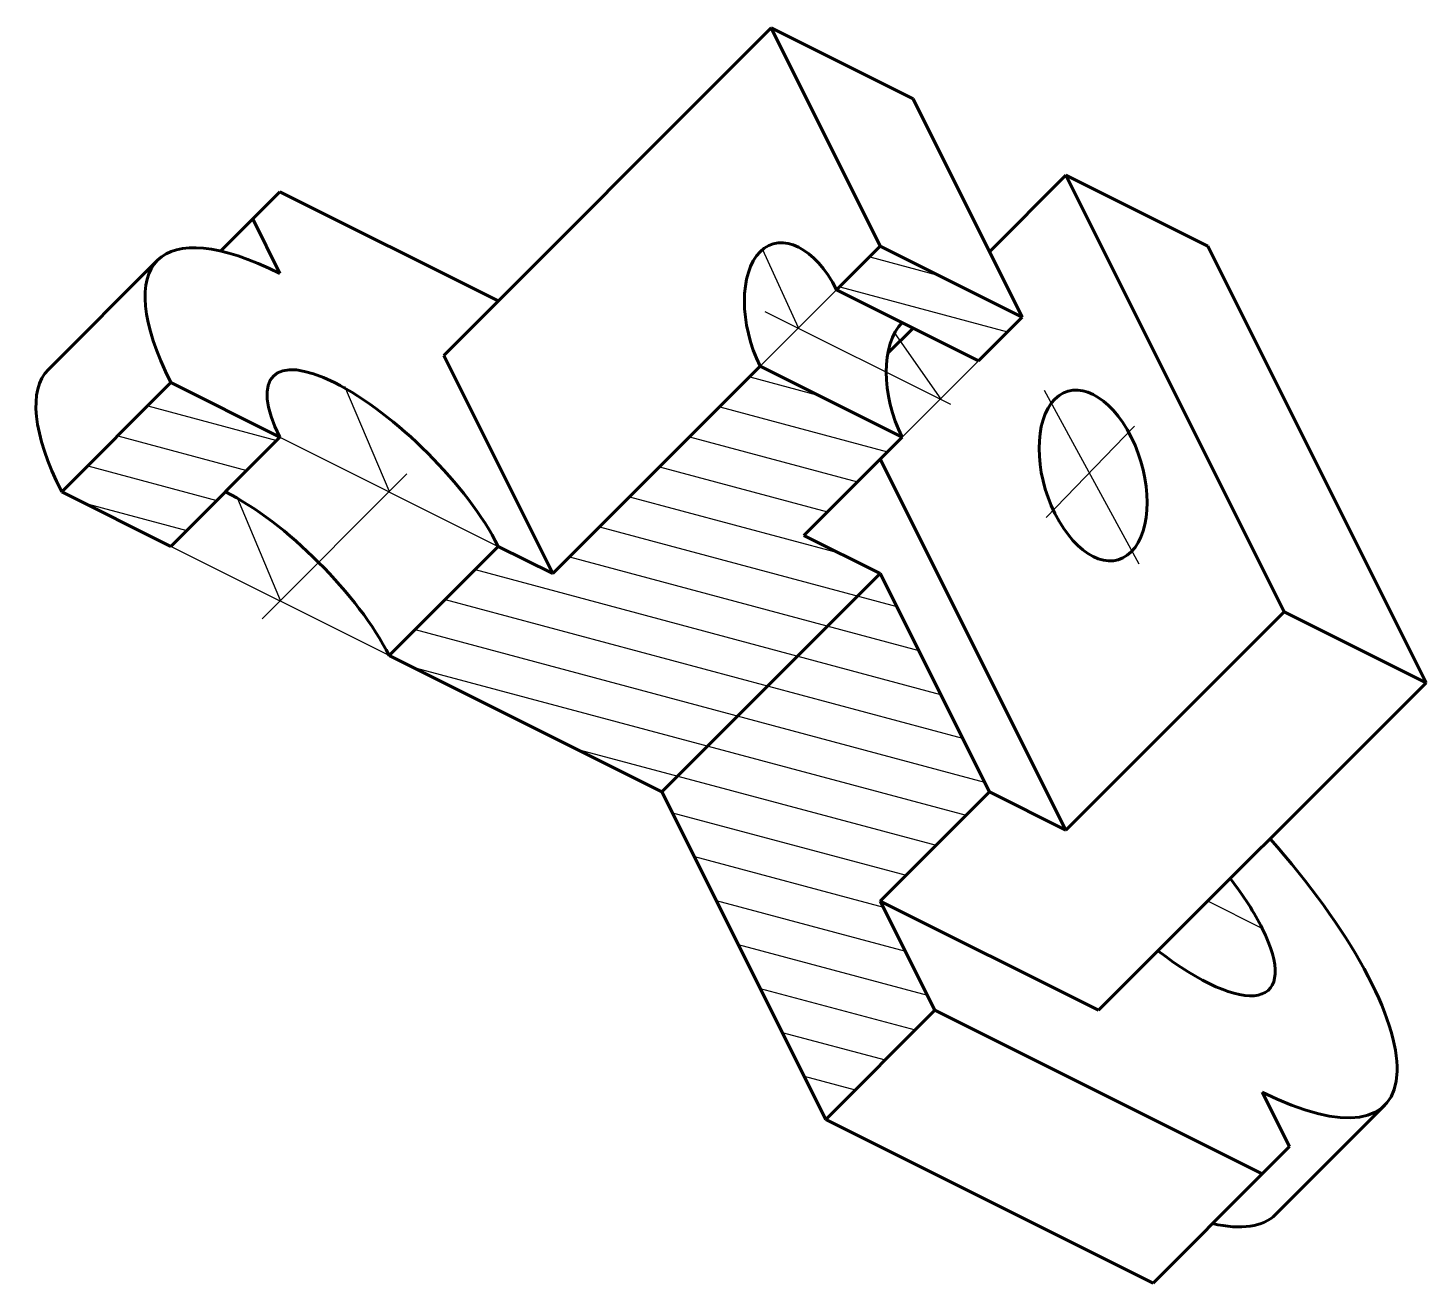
# Model space of a CAD drawing. Header units: millimetres. Extents: x 559.2 to 644.6, y -282.1 to -205.4.
import ezdxf

# ---------------------------------------------------------------- set-up
doc = ezdxf.new("R2010")
doc.units = ezdxf.units.MM
doc.linetypes.add('осевая2', pattern=[28.575, 19.05, -3.175, 3.175, -3.175])
doc.layers.add('1-оси', color=1, linetype='осевая2')
doc.layers.add('2-штриховка', color=7, linetype='Continuous', true_color=0x00c7c7)
doc.layers.add('PV-21B', color=7, linetype='Continuous', lineweight=60)

# ---------------------------------------------------------------- blocks, each defined once
blk = doc.blocks.new('*U7')
at = {"layer": 'PV-21B'}
for p, q in [((584.56, -225.409, 359.151), (604.56, -205.409, 399.151)), ((613.226, -209.742, 403.484), (604.56, -205.409, 399.151)), ((604.56, -205.409, 399.151), (611.226, -218.742, 392.484)), ((619.893, -223.076, 396.817), (613.226, -209.742, 403.484)), ((617.893, -219.076, 398.817), (622.56, -214.409, 408.151)), ((622.56, -214.409, 408.151), (635.893, -241.076, 394.817)), ((631.226, -218.742, 412.484), (622.56, -214.409, 408.151)), ((574.56, -215.409, 359.151), (572.893, -217.076, 355.817)), ((587.893, -222.076, 365.817), (574.56, -215.409, 359.151)), ((570.931, -219.037, 351.894), (572.893, -217.076, 355.817)), ((572.893, -217.076, 355.817), (574.56, -220.409, 354.151)), ((608.56, -221.409, 387.151), (611.226, -218.742, 392.484)), ((611.226, -218.742, 392.484), (619.893, -223.076, 396.817)), ((644.56, -245.409, 399.151), (631.226, -218.742, 412.484)), ((560.417, -226.267, 334.151), (567.084, -219.6, 347.484)), ((617.226, -225.742, 391.484), (608.56, -221.409, 387.151)), ((619.893, -223.076, 396.817), (617.226, -225.742, 391.484)), ((611.691, -225.277, 386.414), (613.226, -223.742, 389.484)), ((584.56, -225.409, 359.151), (591.226, -238.742, 352.484)), ((591.226, -238.742, 352.484), (603.893, -226.076, 377.817)), ((603.893, -226.076, 377.817), (612.56, -230.409, 382.151)), ((561.226, -233.742, 327.484), (567.893, -227.076, 340.817)), ((567.893, -227.076, 340.817), (574.56, -230.409, 344.151)), ((574.56, -230.409, 344.151), (567.893, -237.076, 330.817)), ((612.56, -230.409, 382.151), (606.56, -236.409, 370.151)), ((611.226, -231.742, 379.484), (622.56, -254.409, 368.151)), ((567.893, -237.076, 330.817), (561.226, -233.742, 327.484)), ((606.56, -236.409, 370.151), (611.226, -238.742, 372.484)), ((581.226, -243.742, 337.484), (587.893, -237.076, 350.817)), ((587.893, -237.076, 350.817), (591.226, -238.742, 352.484)), ((597.893, -252.076, 345.817), (611.226, -238.742, 372.484)), ((611.226, -238.742, 372.484), (617.893, -252.076, 365.817)), ((622.56, -254.409, 368.151), (635.893, -241.076, 394.817)), ((635.893, -241.076, 394.817), (644.56, -245.409, 399.151)), ((597.893, -252.076, 345.817), (581.226, -243.742, 337.484)), ((624.56, -265.409, 359.151), (644.56, -245.409, 399.151)), ((607.893, -272.076, 335.817), (597.893, -252.076, 345.817)), ((617.893, -252.076, 365.817), (611.226, -258.742, 352.484)), ((617.893, -252.076, 365.817), (622.56, -254.409, 368.151)), ((611.226, -258.742, 352.484), (614.56, -265.409, 349.151)), ((611.226, -258.742, 352.484), (624.56, -265.409, 359.151)), ((614.56, -265.409, 349.151), (607.893, -272.076, 335.817)), ((614.56, -265.409, 349.151), (634.56, -275.409, 359.151)), ((636.226, -273.742, 362.484), (634.56, -270.409, 364.151)), ((635.368, -277.884, 357.484), (642.035, -271.218, 370.817)), ((607.893, -272.076, 335.817), (627.893, -282.076, 345.817)), ((634.56, -275.409, 359.151), (636.226, -273.742, 362.484)), ((627.893, -282.076, 345.817), (634.56, -275.409, 359.151))]:
    blk.add_line(p, q, dxfattribs=at)
at = {"layer": 'PV-21B', "extrusion": (-0.57735, -0.57735, 0.57735)}
for centre, major_axis, start_param, end_param in [((581.226, -233.742, 347.484), (-14.142, 14.142), -0.785398, 0.785398), ((614.893, -228.076, 386.817), (0, -4.95, -4.95), -2.356194, -0.785398), ((574.56, -240.409, 334.151), (-14.142, 14.142), 0, 0.785398), ((627.893, -257.076, 370.817), (14.142, -14.142), -0.785398, 1.393086), ((621.226, -263.742, 357.484), (14.142, -14.142), -0.486695, 0)]:
    blk.add_ellipse(centre, major_axis=major_axis, ratio=0.57735, start_param=start_param, end_param=end_param, dxfattribs=at)
at = {"layer": 'PV-21B', "extrusion": (0.57735, 0.57735, -0.57735)}
for centre, major_axis, start_param, end_param in [((606.226, -223.742, 382.484), (0, 4.95, 4.95), -2.356194, 0.785398), ((581.226, -233.742, 347.484), (-7.071, 7.071), -0.785398, 2.356194), ((624.226, -232.742, 391.484), (0, -4.95, -4.95), -5.497787, 0.785398), ((574.56, -240.409, 334.151), (7.071, -7.071), -2.356194, -0.785398), ((627.893, -257.076, 370.817), (7.071, -7.071), -1.209429, -0.785398), ((627.893, -257.076, 370.817), (7.071, -7.071), -0.785398, 1.209429)]:
    blk.add_ellipse(centre, major_axis=major_axis, ratio=0.57735, start_param=start_param, end_param=end_param, dxfattribs=at)

msp = doc.modelspace()

# ---------------------------------------------------------------- hatches: boundary and pattern name
at = {"layer": '2-штриховка', "extrusion": (-0.57735, -0.57735, 0.57735)}
h = msp.add_hatch(dxfattribs=at)
h.set_pattern_fill('ANSI31', color=256)
h.paths.add_polyline_path([(601.018, 456.198), (596.069, 453.34), (596.069, 468.037), (586.876, 462.73), (586.876, 431.703), (583.341, 429.662), (583.341, 413.332), (601.018, 423.538)])
h.paths.add_polyline_path([(615.161, 448.033), (601.018, 456.198), (601.018, 423.538), (622.232, 411.291), (622.232, 427.621), (615.161, 431.703)])
h.paths.add_polyline_path([(569.199, 421.497), (562.128, 417.414), (562.128, 401.084), (569.199, 405.167)])
h.paths.add_polyline_path([(596.069, 486), (586.876, 480.693), (586.876, 474.161), (596.069, 479.468)])

# ---------------------------------------------------------------- linework, layer by layer
at = {"layer": '1-оси', "extrusion": (-0.57735, -0.57735, 0.57735)}
for p, q in [((604.033, -218.932, 385.101), (606.2, -223.713, 382.487)), ((608.56, -221.409, 387.151), (603.893, -226.076, 377.817)), ((604.181, -222.72, 381.462), (615.516, -228.391, 387.125)), ((612.105, -224.063, 388.042), (614.914, -228.078, 386.836)), ((617.226, -225.742, 391.484), (612.56, -230.409, 382.151)), ((581.223, -233.676, 347.548), (578.529, -227.305, 351.224)), ((621.233, -227.526, 393.706), (627.02, -238.149, 388.871)), ((574.56, -230.409, 344.151), (587.893, -237.076, 350.817)), ((626.743, -229.732, 397.011), (621.356, -235.306, 386.05)), ((573.475, -241.493, 331.982), (582.313, -232.655, 349.658)), ((574.6, -240.378, 334.222), (571.979, -234.173, 337.806)), ((581.226, -243.742, 337.484), (567.893, -237.076, 330.817)), ((634.56, -260.409, 374.151), (631.226, -258.742, 372.484))]:
    msp.add_line(p, q, dxfattribs=at)

# ---------------------------------------------------------------- block references
at = {"layer": 'PV-21B'}
msp.add_blockref('*U7', (0, 0), dxfattribs=at)

doc.saveas('drawing.dxf')
